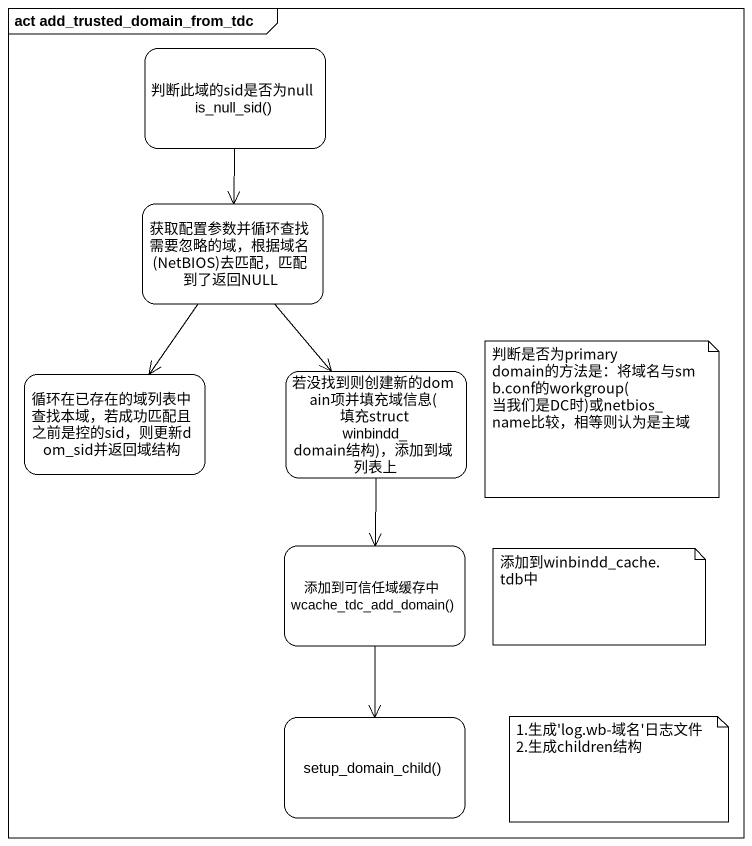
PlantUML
@startuml
mainframe act add_trusted_domain_from_tdc
hide empty description
state "判断此域的sid是否为null is_null_sid()" as 判断此域的sid是否为null_is_null_sid
state "获取配置参数并循环查找需要忽略的域，根据域名(NetBIOS)去匹配，匹配到了返回NULL" as 获取配置参数并循环查找需要忽略的域_根据域名
state "循环在已存在的域列表中查找本域，若成功匹配且之前是控的sid，则更新dom_sid并返回域结构" as 循环在已存在的域列表中查找本域
state "若没找到则创建新的domain项并填充域信息(填充struct winbindd_domain结构)，添加到域列表上" as 若没找到则创建新的domain项并填充域信息
state "添加到可信任域缓存中 wcache_tdc_add_domain()" as 添加到可信任域缓存中_wcache_tdc_add
state "setup_domain_child()" as setup_domain_child
判断此域的sid是否为null_is_null_sid --> 获取配置参数并循环查找需要忽略的域_根据域名
获取配置参数并循环查找需要忽略的域_根据域名 --> 循环在已存在的域列表中查找本域
获取配置参数并循环查找需要忽略的域_根据域名 --> 若没找到则创建新的domain项并填充域信息
若没找到则创建新的domain项并填充域信息 --> 添加到可信任域缓存中_wcache_tdc_add
添加到可信任域缓存中_wcache_tdc_add --> setup_domain_child
note as N1
  判断是否为primary domain的方法是：将域名与smb.conf的workgroup(当我们是DC时)或netbios_name比较，相等则认为是主域
end note
note as N2
  添加到winbindd_cache.tdb中
end note
note as N3
  1.生成'log.wb-域名'日志文件
  2.生成children结构
end note
@enduml
